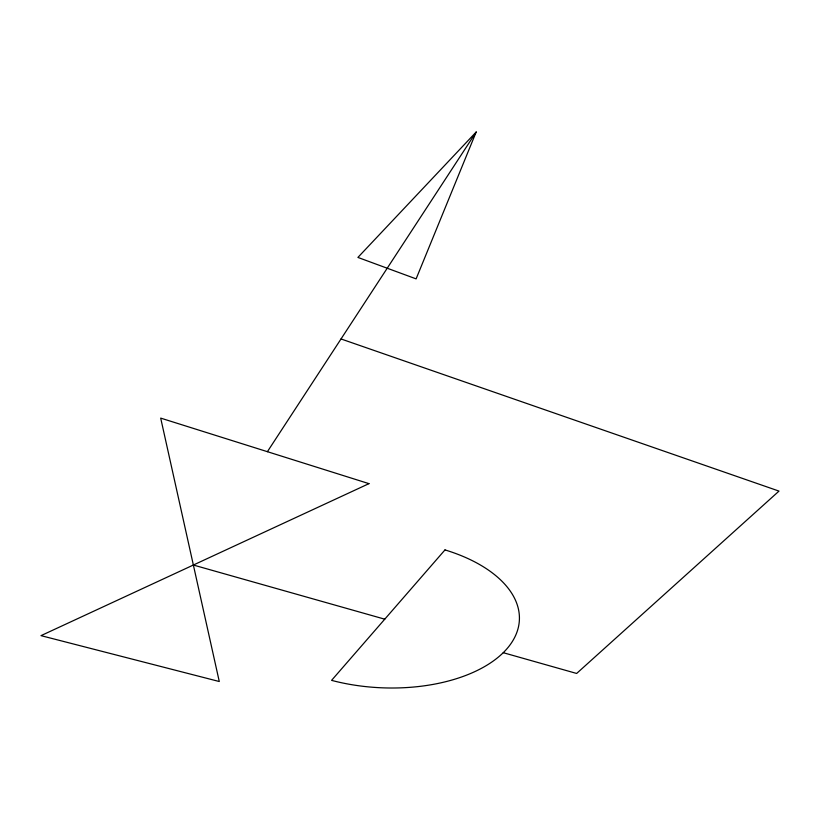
<?xml version="1.0" encoding="UTF-8"?>
<svg xmlns="http://www.w3.org/2000/svg" width="820" height="820" viewBox="0 0 820 820"><rect width="100%" height="100%" fill="white"/><g stroke="black" fill="none" stroke-linecap="round" stroke-linejoin="round"><path stroke-width="1.23" d="M476.194 131.989L416.109 278.872L357.909 257.429L476.194 131.989L267.392 451.687M193.366 565.031L384.764 619.182M503.254 652.699L576.644 673.456L779 491.098L341.017 338.957M444.983 549.912L331.577 680.364A134.849 73.769 2.4 0 0 506.883 648.835A134.849 73.769 2.4 0 0 444.983 549.912M368.969 483.646L41 635.643L219.278 681.522L160.689 418.108L368.969 483.646"/></g></svg>
